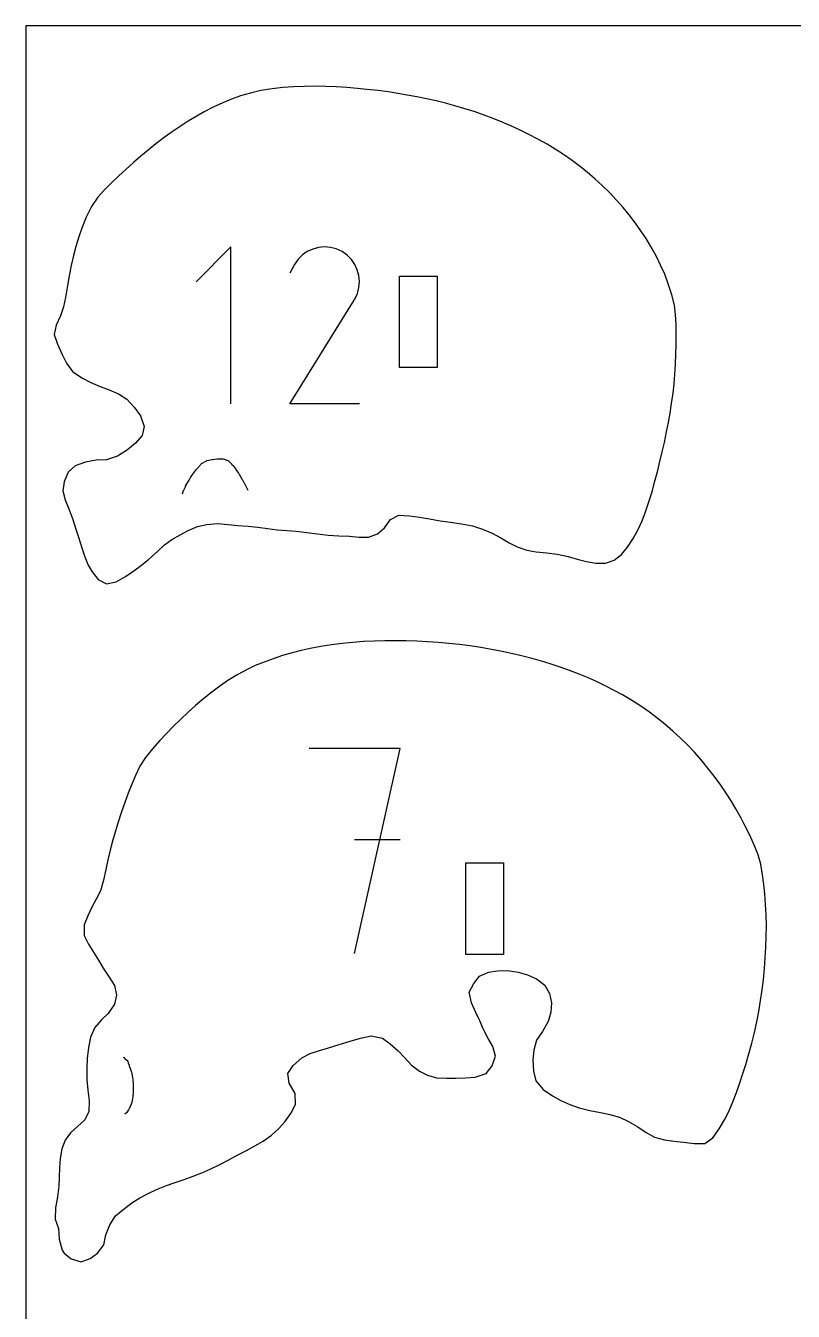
# Model space of a CAD drawing. Extents: x 0 to 300, y 0 to 147.
# Drawn here: x 0 to 42.8, y 75.7 to 147.3 of the extents above; entities that cross this region are included whole.
import ezdxf

# ---------------------------------------------------------------- set-up
doc = ezdxf.new("R2010")
doc.units = 0

msp = doc.modelspace()

# ---------------------------------------------------------------- linework, layer by layer
at = {"layer": 'annotation', "color": 1}
for p, q in [((11.435324, 134.992777), (9.493283, 133.050189)), ((11.435324, 126.257153), (11.435324, 134.992777)), ((15.692034, 134.737379), (15.416483, 134.547366)), ((15.993218, 134.876194), (15.692034, 134.737379)), ((16.312658, 134.961894), (15.993218, 134.876194)), ((16.642978, 134.992564), (16.312658, 134.961894)), ((16.976801, 134.966288), (16.642978, 134.992564)), ((17.306752, 134.881148), (16.976801, 134.966288)), ((17.625452, 134.735229), (17.306752, 134.881148)), ((17.910496, 134.53282), (17.625452, 134.735229)), ((17.625452, 134.735229), (17.625452, 134.735229)), ((14.971786, 134.021412), (14.717047, 133.532752)), ((15.173942, 134.308072), (14.971786, 134.021412)), ((15.416483, 134.547366), (15.173942, 134.308072)), ((18.148823, 134.289931), (17.910496, 134.53282)), ((18.338315, 134.014006), (18.148823, 134.289931)), ((18.476853, 133.712489), (18.338315, 134.014006)), ((18.562316, 133.392823), (18.476853, 133.712489)), ((18.592587, 133.062454), (18.562316, 133.392823)), ((18.479074, 132.399379), (18.565546, 132.728824)), ((18.565546, 132.728824), (18.592587, 133.062454)), ((14.711569, 126.257082), (18.296538, 132.028423)), ((18.296538, 132.028423), (18.300824, 132.033726)), ((18.296538, 132.028423), (18.296538, 132.028423)), ((18.300824, 132.033726), (18.304934, 132.039075)), ((18.304934, 132.039075), (18.308895, 132.044513)), ((18.308895, 132.044513), (18.312734, 132.050087)), ((18.312734, 132.050087), (18.316479, 132.055841)), ((18.316479, 132.055841), (18.320156, 132.06182)), ((18.320156, 132.06182), (18.323792, 132.06807)), ((18.323792, 132.06807), (18.327415, 132.074636)), ((18.327415, 132.074636), (18.331051, 132.081562)), ((18.331051, 132.081562), (18.479074, 132.399379)), ((18.331051, 132.081562), (18.331051, 132.081562)), ((18.591268, 126.257082), (14.711569, 126.257082)), ((9.31082, 122.327898), (9.481939, 122.5615)), ((9.481939, 122.5615), (9.493745, 122.577661)), ((9.493745, 122.577661), (9.502115, 122.586467)), ((9.502115, 122.586467), (9.514364, 122.600478)), ((9.514364, 122.600478), (9.521861, 122.608818)), ((9.521861, 122.608818), (9.54655, 122.637413)), ((9.54655, 122.637413), (9.753504, 122.877357)), ((9.753504, 122.877357), (9.778444, 122.905897)), ((9.778444, 122.905897), (9.784701, 122.912809)), ((9.784701, 122.912809), (9.790873, 122.919701)), ((9.790873, 122.919701), (9.834525, 122.944405)), ((9.834525, 122.944405), (10.044364, 123.06134)), ((10.044364, 123.06134), (10.088006, 123.085704)), ((10.088006, 123.085704), (10.110019, 123.090037)), ((10.110019, 123.090037), (10.363075, 123.14138)), ((10.363075, 123.14138), (10.385107, 123.145732)), ((10.385107, 123.145732), (10.403696, 123.147517)), ((10.403696, 123.147517), (10.663626, 123.175182)), ((10.663626, 123.175182), (10.682218, 123.176994)), ((10.682218, 123.176994), (10.699921, 123.177259)), ((10.699921, 123.177259), (10.961669, 123.183232)), ((10.961669, 123.183232), (10.979342, 123.183518)), ((10.979342, 123.183518), (10.999297, 123.17779)), ((10.999297, 123.17779), (11.256486, 123.089362)), ((11.256486, 123.089362), (11.276417, 123.083957)), ((11.276417, 123.083957), (11.291961, 123.069006)), ((11.291961, 123.069006), (11.445304, 122.920895)), ((11.445304, 122.920895), (11.460799, 122.905948)), ((11.460799, 122.905948), (11.472695, 122.893994)), ((11.472695, 122.893994), (11.561593, 122.806354)), ((11.561593, 122.806354), (11.573537, 122.796432)), ((11.573537, 122.796432), (11.58317, 122.782809)), ((11.58317, 122.782809), (11.697305, 122.622397)), ((11.697305, 122.622397), (11.706951, 122.608781)), ((11.706951, 122.608781), (11.716966, 122.593935)), ((11.716966, 122.593935), (11.856999, 122.392767)), ((8.947704, 121.730757), (9.102092, 122.001312)), ((9.102092, 122.001312), (9.110206, 122.014598)), ((9.110206, 122.014598), (9.118736, 122.029742)), ((9.118736, 122.029742), (9.188113, 122.15296)), ((9.188113, 122.15296), (9.196683, 122.168108)), ((9.196683, 122.168108), (9.207115, 122.182023)), ((9.207115, 122.182023), (9.290664, 122.30069)), ((9.290664, 122.30069), (9.299, 122.311724)), ((9.299, 122.311724), (9.31082, 122.327898)), ((11.856999, 122.392767), (11.870638, 122.374539)), ((11.870638, 122.374539), (11.878693, 122.361588)), ((11.878693, 122.361588), (11.901535, 122.32464)), ((11.901535, 122.32464), (11.909575, 122.311703)), ((11.909575, 122.311703), (11.919973, 122.293275)), ((11.919973, 122.293275), (12.069839, 122.033004)), ((12.069839, 122.033004), (12.080436, 122.014564)), ((12.080436, 122.014564), (12.084771, 122.00638)), ((12.084771, 122.00638), (12.159912, 121.866215)), ((12.159912, 121.866215), (12.16779, 121.852274)), ((12.16779, 121.852274), (12.175178, 121.837472)), ((12.175178, 121.837472), (12.227766, 121.732254)), ((8.729045, 121.238548), (8.800959, 121.412524)), ((8.800959, 121.412524), (8.804723, 121.420397)), ((8.804723, 121.420397), (8.809696, 121.432205)), ((8.809696, 121.432205), (8.894562, 121.631654)), ((8.894562, 121.631654), (8.899584, 121.643487)), ((8.899584, 121.643487), (8.905264, 121.652527)), ((8.905264, 121.652527), (8.936406, 121.711967)), ((8.936406, 121.711967), (8.940014, 121.717502)), ((8.940014, 121.717502), (8.947704, 121.730757)), ((12.227766, 121.732254), (12.235197, 121.717484)), ((12.235197, 121.717484), (12.242472, 121.702662)), ((12.242472, 121.702662), (12.3681, 121.441754)), ((20.868442, 107.042288), (15.785612, 107.042288)), ((18.327386, 95.612192), (20.868442, 107.042288)), ((20.868442, 101.95229), (18.327386, 101.95229)), ((5.439175, 89.833366), (5.460532, 89.821929)), ((5.460532, 89.821929), (5.565075, 89.720511)), ((5.565075, 89.720511), (5.625905, 89.675786)), ((5.625905, 89.675786), (5.625984, 89.675457)), ((5.625984, 89.675457), (5.683306, 89.608722)), ((5.683306, 89.608722), (5.711846, 89.531223)), ((5.711846, 89.531223), (5.757653, 89.390192)), ((5.757653, 89.390192), (5.769145, 89.363901)), ((5.769145, 89.363901), (5.792012, 89.311609)), ((5.792012, 89.311609), (5.838577, 89.174248)), ((5.838577, 89.174248), (5.843539, 89.160332)), ((5.843539, 89.160332), (5.89031, 89.01454)), ((5.89031, 89.01454), (5.910651, 88.922603)), ((5.910651, 88.922603), (5.935484, 88.794117)), ((5.935484, 88.794117), (5.951151, 88.717425)), ((5.951151, 88.717425), (5.965681, 88.601796)), ((5.965681, 88.601796), (5.970165, 88.567175)), ((5.970165, 88.567175), (5.974206, 88.529156)), ((5.974206, 88.529156), (5.987238, 88.420321)), ((5.987238, 88.420321), (5.989028, 88.338682)), ((5.989028, 88.338682), (5.99089, 88.202546)), ((5.99267, 88.123203), (5.989425, 88.04184)), ((5.99089, 88.202546), (5.99267, 88.123203)), ((5.931343, 87.449632), (5.90569, 87.322994)), ((5.949897, 87.528981), (5.931343, 87.449632)), ((5.963551, 87.66396), (5.949897, 87.528981)), ((5.968898, 87.718098), (5.963551, 87.66396)), ((5.969591, 87.726848), (5.968898, 87.718098)), ((5.97959, 87.826085), (5.969591, 87.726848)), ((5.983069, 87.915411), (5.97959, 87.826085)), ((5.989425, 88.04184), (5.983069, 87.915411)), ((5.607007, 86.7487), (5.53143, 86.674439)), ((5.647236, 86.795243), (5.607007, 86.7487)), ((5.725094, 86.905214), (5.647236, 86.795243)), ((5.748082, 86.934774), (5.725094, 86.905214)), ((5.753146, 86.945358), (5.748082, 86.934774)), ((5.757612, 86.955632), (5.753146, 86.945358)), ((5.826577, 87.099046), (5.757612, 86.955632)), ((5.882052, 87.231854), (5.826577, 87.099046)), ((5.90569, 87.322994), (5.882052, 87.231854))]:
    msp.add_line(p, q, dxfattribs=at)
at = {"layer": 'boundary', "color": 5}
for p, q in [((11.964236, 143.406469), (11.471508, 143.234067)), ((12.518166, 143.565683), (11.964236, 143.406469)), ((13.109975, 143.703579), (12.518166, 143.565683)), ((13.74075, 143.806289), (13.109975, 143.703579)), ((14.320149, 143.872822), (13.74075, 143.806289)), ((14.914368, 143.915419), (14.320149, 143.872822)), ((15.508587, 143.937237), (14.914368, 143.915419)), ((16.102806, 143.94208), (15.508587, 143.937237)), ((16.697025, 143.931499), (16.102806, 143.94208)), ((17.291243, 143.907502), (16.697025, 143.931499)), ((17.885462, 143.871318), (17.291243, 143.907502)), ((18.488774, 143.822233), (17.885462, 143.871318)), ((19.001278, 143.773103), (18.488774, 143.822233)), ((19.614268, 143.703579), (19.001278, 143.773103)), ((20.189716, 143.626996), (19.614268, 143.703579)), ((20.732537, 143.544698), (20.189716, 143.626996)), ((21.24663, 143.458466), (20.732537, 143.544698)), ((21.792419, 143.356707), (21.24663, 143.458466)), ((22.328074, 143.246084), (21.792419, 143.356707)), ((10.450601, 142.777604), (9.943816, 142.51514)), ((10.979323, 143.027094), (10.450601, 142.777604)), ((11.471508, 143.234067), (10.979323, 143.027094)), ((22.863701, 143.125838), (22.328074, 143.246084)), ((23.385298, 142.997008), (22.863701, 143.125838)), ((23.904213, 142.857571), (23.385298, 142.997008)), ((24.41931, 142.708492), (23.904213, 142.857571)), ((25.035709, 142.51514), (24.41931, 142.708492)), ((9.055353, 141.996263), (8.602447, 141.705936)), ((9.493775, 142.262357), (9.055353, 141.996263)), ((9.943816, 142.51514), (9.493775, 142.262357)), ((25.537685, 142.34036), (25.035709, 142.51514)), ((26.054435, 142.14723), (25.537685, 142.34036)), ((26.552948, 141.947345), (26.054435, 142.14723)), ((27.023233, 141.746006), (26.552948, 141.947345)), ((8.165304, 141.408035), (7.711119, 141.084478)), ((8.602447, 141.705936), (8.165304, 141.408035)), ((27.553843, 141.502125), (27.023233, 141.746006)), ((28.04186, 141.262185), (27.553843, 141.502125)), ((28.535543, 141.00318), (28.04186, 141.262185)), ((7.251641, 140.732484), (6.819791, 140.39049)), ((7.711119, 141.084478), (7.251641, 140.732484)), ((29.051534, 140.71159), (28.535543, 141.00318)), ((29.506519, 140.435374), (29.051534, 140.71159)), ((29.965088, 140.138265), (29.506519, 140.435374)), ((6.410222, 140.048581), (6.004082, 139.693235)), ((6.819791, 140.39049), (6.410222, 140.048581)), ((30.391473, 139.841156), (29.965088, 140.138265)), ((30.834554, 139.511953), (30.391473, 139.841156)), ((5.570033, 139.3032), (5.189315, 138.949828)), ((6.004082, 139.693235), (5.570033, 139.3032)), ((31.28143, 139.156807), (30.834554, 139.511953)), ((31.705272, 138.794144), (31.28143, 139.156807)), ((4.789043, 138.561944), (4.376671, 138.148425)), ((5.189315, 138.949828), (4.789043, 138.561944)), ((32.128507, 138.40728), (31.705272, 138.794144)), ((32.540926, 138.002677), (32.128507, 138.40728)), ((4.015849, 137.76139), (3.658569, 137.236975)), ((4.376671, 138.148425), (4.015849, 137.76139)), ((32.906227, 137.621643), (32.540926, 138.002677)), ((33.287959, 137.196795), (32.906227, 137.621643)), ((3.658569, 137.236975), (3.36441, 136.642497)), ((33.626685, 136.78425), (33.287959, 137.196795)), ((3.36441, 136.642497), (3.125709, 136.042199)), ((33.983388, 136.309872), (33.626685, 136.78425)), ((34.28067, 135.889433), (33.983388, 136.309872)), ((2.957369, 135.552292), (2.793706, 135.014783)), ((3.125709, 136.042199), (2.957369, 135.552292)), ((34.565348, 135.458426), (34.28067, 135.889433)), ((34.836026, 135.014663), (34.565348, 135.458426)), ((2.793706, 135.014783), (2.65579, 134.510305)), ((35.122837, 134.493186), (34.836026, 135.014663)), ((2.65579, 134.510305), (2.532982, 133.958547)), ((35.378467, 133.975669), (35.122837, 134.493186)), ((35.603937, 133.466693), (35.378467, 133.975669)), ((2.421918, 133.37737), (2.331508, 132.845356)), ((2.532982, 133.958547), (2.421918, 133.37737)), ((35.805759, 132.935017), (35.603937, 133.466693)), ((2.331508, 132.845356), (2.223208, 132.179558)), ((36.001712, 132.331741), (35.805759, 132.935017)), ((2.223208, 132.179558), (2.114068, 131.647097)), ((36.155549, 131.746579), (36.001712, 132.331741)), ((1.931684, 131.161959), (1.698975, 130.630763)), ((2.114068, 131.647097), (1.931684, 131.161959)), ((36.213894, 131.224982), (36.155549, 131.746579)), ((36.237874, 130.673677), (36.213894, 131.224982)), ((1.698975, 130.630763), (1.591579, 130.109166)), ((36.248216, 130.137033), (36.237874, 130.673677)), ((1.591579, 130.109166), (1.768931, 129.577911)), ((36.246117, 129.529019), (36.248216, 130.137033)), ((1.768931, 129.577911), (2.03116, 128.998681)), ((2.03116, 128.998681), (2.265297, 128.515783)), ((36.211774, 128.476458), (36.233625, 128.989713)), ((36.233625, 128.989713), (36.246117, 129.529019)), ((2.265297, 128.515783), (2.608553, 128.05053)), ((36.173939, 127.884156), (36.211774, 128.476458)), ((2.608553, 128.05053), (3.125731, 127.690152)), ((3.125731, 127.690152), (3.635448, 127.432253)), ((36.127682, 127.362559), (36.173939, 127.884156)), ((3.635448, 127.432253), (4.145805, 127.21262)), ((4.145805, 127.21262), (4.657765, 127.030873)), ((4.657765, 127.030873), (5.17067, 126.809065)), ((5.17067, 126.809065), (5.631353, 126.509886)), ((35.991642, 126.27647), (36.068182, 126.840962)), ((36.068182, 126.840962), (36.127682, 127.362559)), ((5.631353, 126.509886), (6.044921, 126.067236)), ((35.903903, 125.7233), (35.991642, 126.27647)), ((6.044921, 126.067236), (6.39241, 125.579903)), ((6.39241, 125.579903), (6.602688, 124.985684)), ((35.812952, 125.210171), (35.903903, 125.7233)), ((6.602688, 124.985684), (6.486416, 124.480489)), ((35.586903, 124.094355), (35.711723, 124.688574)), ((35.711723, 124.688574), (35.812952, 125.210171)), ((6.114132, 124.054226), (5.663892, 123.691503)), ((6.486416, 124.480489), (6.114132, 124.054226)), ((35.46982, 123.572759), (35.586903, 124.094355)), ((5.110843, 123.338476), (4.502904, 123.127207)), ((5.663892, 123.691503), (5.110843, 123.338476)), ((35.342298, 123.032853), (35.46982, 123.572759)), ((2.760183, 122.786833), (2.363148, 122.441439)), ((3.3271, 123.004395), (2.760183, 122.786833)), ((3.921319, 123.107269), (3.3271, 123.004395)), ((4.502904, 123.127207), (3.921319, 123.107269)), ((35.045188, 121.875579), (35.217972, 122.536373)), ((35.217972, 122.536373), (35.342298, 123.032853)), ((2.148793, 121.907757), (2.073923, 121.400925)), ((2.363148, 122.441439), (2.148793, 121.907757)), ((34.898201, 121.353278), (35.045188, 121.875579)), ((2.073923, 121.400925), (2.200657, 120.898774)), ((34.726517, 120.79221), (34.898201, 121.353278)), ((2.200657, 120.898774), (2.397684, 120.396451)), ((2.397684, 120.396451), (2.617287, 119.804615)), ((34.53781, 120.231932), (34.726517, 120.79221)), ((2.617287, 119.804615), (2.796802, 119.267983)), ((19.98937, 119.340605), (20.326087, 119.798411)), ((20.326087, 119.798411), (20.783935, 120.037601)), ((20.783935, 120.037601), (21.378154, 120.009899)), ((21.378154, 120.009899), (21.936541, 119.934823)), ((21.936541, 119.934823), (22.493969, 119.835393)), ((22.493969, 119.835393), (23.088188, 119.735617)), ((23.088188, 119.735617), (23.666653, 119.654669)), ((23.666653, 119.654669), (24.276626, 119.569988)), ((34.10684, 119.203212), (34.346301, 119.735994)), ((34.346301, 119.735994), (34.53781, 120.231932)), ((2.796802, 119.267983), (2.957369, 118.767615)), ((8.147266, 118.688536), (8.602447, 118.954445)), ((8.602447, 118.954445), (9.056298, 119.182703)), ((9.056298, 119.182703), (9.579856, 119.411038)), ((9.579856, 119.411038), (10.087995, 119.519234)), ((10.087995, 119.519234), (10.682214, 119.583321)), ((10.682214, 119.583321), (11.276432, 119.530191)), ((11.276432, 119.530191), (11.810733, 119.475463)), ((11.810733, 119.475463), (12.392249, 119.438187)), ((12.392249, 119.438187), (12.936142, 119.377696)), ((12.936142, 119.377696), (13.464253, 119.299453)), ((13.464253, 119.299453), (14.02304, 119.233923)), ((14.02304, 119.233923), (14.544636, 119.19834)), ((14.544636, 119.19834), (15.066233, 119.148794)), ((15.066233, 119.148794), (15.660452, 119.084588)), ((15.660452, 119.084588), (16.257831, 119.012975)), ((16.257831, 119.012975), (16.84889, 118.935114)), ((16.84889, 118.935114), (17.443109, 118.897492)), ((19.099396, 118.819623), (19.595497, 119.01238)), ((19.595497, 119.01238), (19.98937, 119.340605)), ((24.276626, 119.569988), (24.894379, 119.445809)), ((24.894379, 119.445809), (25.455409, 119.268706)), ((25.455409, 119.268706), (25.996019, 119.043495)), ((25.996019, 119.043495), (26.476904, 118.776145)), ((33.856751, 118.743417), (34.10684, 119.203212)), ((2.957369, 118.767615), (3.129009, 118.224789)), ((3.129009, 118.224789), (3.291815, 117.731949)), ((7.341811, 118.022813), (7.728688, 118.383078)), ((7.728688, 118.383078), (8.147266, 118.688536)), ((17.443109, 118.897492), (18.04553, 118.868128)), ((18.04553, 118.868128), (18.566505, 118.812845)), ((18.566505, 118.812845), (19.099396, 118.819623)), ((26.476904, 118.776145), (26.932018, 118.508088)), ((26.932018, 118.508088), (27.393115, 118.280192)), ((27.393115, 118.280192), (27.914561, 118.095097)), ((33.199266, 117.855058), (33.530769, 118.258999)), ((33.530769, 118.258999), (33.856751, 118.743417)), ((3.291815, 117.731949), (3.482158, 117.260839)), ((6.445374, 117.260839), (6.861946, 117.600006)), ((6.861946, 117.600006), (7.341811, 118.022813)), ((27.914561, 118.095097), (28.436159, 118.009075)), ((28.436159, 118.009075), (29.030377, 117.949503)), ((29.030377, 117.949503), (29.605336, 117.87805)), ((29.605336, 117.87805), (30.218815, 117.74428)), ((30.218815, 117.74428), (30.732567, 117.594695)), ((30.732567, 117.594695), (31.255387, 117.455563)), ((32.298581, 117.361672), (32.794351, 117.542407)), ((32.794351, 117.542407), (33.199266, 117.855058)), ((3.482158, 117.260839), (3.697125, 116.888052)), ((3.697125, 116.888052), (4.038668, 116.467979)), ((5.56386, 116.625656), (6.024684, 116.941309)), ((6.024684, 116.941309), (6.445374, 117.260839)), ((31.255387, 117.455563), (31.776984, 117.366496)), ((31.776984, 117.366496), (32.298581, 117.361672)), ((4.038668, 116.467979), (4.496079, 116.223918)), ((4.496079, 116.223918), (5.037134, 116.331428)), ((5.037134, 116.331428), (5.56386, 116.625656)), ((15.349312, 112.502315), (14.845271, 112.374536)), ((15.859365, 112.614298), (15.349312, 112.502315)), ((16.453584, 112.724218), (15.859365, 112.614298)), ((17.047803, 112.815921), (16.453584, 112.724218)), ((17.642022, 112.890973), (17.047803, 112.815921)), ((18.236241, 112.950924), (17.642022, 112.890973)), ((18.83046, 112.996197), (18.236241, 112.950924)), ((19.424679, 113.026699), (18.83046, 112.996197)), ((20.018898, 113.044056), (19.424679, 113.026699)), ((20.613117, 113.048918), (20.018898, 113.044056)), ((21.207336, 113.042756), (20.613117, 113.048918)), ((21.801554, 113.024786), (21.207336, 113.042756)), ((22.395773, 112.994593), (21.801554, 113.024786)), ((22.989992, 112.952213), (22.395773, 112.994593)), ((23.584211, 112.899101), (22.989992, 112.952213)), ((24.17843, 112.83491), (23.584211, 112.899101)), ((24.772649, 112.758311), (24.17843, 112.83491)), ((25.366868, 112.669111), (24.772649, 112.758311)), ((25.961087, 112.568233), (25.366868, 112.669111)), ((26.555305, 112.454439), (25.961087, 112.568233)), ((13.284384, 111.862284), (12.793062, 111.65919)), ((13.7796, 112.044955), (13.284384, 111.862284)), ((14.312539, 112.22004), (13.7796, 112.044955)), ((14.845271, 112.374536), (14.312539, 112.22004)), ((27.149524, 112.324574), (26.555305, 112.454439)), ((27.709165, 112.189066), (27.149524, 112.324574)), ((28.215196, 112.055415), (27.709165, 112.189066)), ((28.733083, 111.908577), (28.215196, 112.055415)), ((29.22929, 111.7575), (28.733083, 111.908577)), ((29.775906, 111.577543), (29.22929, 111.7575)), ((11.8226, 111.17155), (11.269913, 110.827795)), ((12.294052, 111.425148), (11.8226, 111.17155)), ((12.793062, 111.65919), (12.294052, 111.425148)), ((30.294962, 111.393526), (29.775906, 111.577543)), ((30.837604, 111.185187), (30.294962, 111.393526)), ((31.309057, 110.990079), (30.837604, 111.185187)), ((10.808505, 110.51271), (10.365398, 110.184003)), ((11.269913, 110.827795), (10.808505, 110.51271)), ((31.807812, 110.767546), (31.309057, 110.990079)), ((32.326595, 110.520214), (31.807812, 110.767546)), ((32.794604, 110.280261), (32.326595, 110.520214)), ((9.917176, 109.828558), (9.452365, 109.43103)), ((10.365398, 110.184003), (9.917176, 109.828558)), ((33.253719, 110.024492), (32.794604, 110.280261)), ((33.808699, 109.694918), (33.253719, 110.024492)), ((34.280151, 109.39317), (33.808699, 109.694918)), ((9.025849, 109.046841), (8.640385, 108.680114)), ((9.452365, 109.43103), (9.025849, 109.046841)), ((34.751604, 109.063196), (34.280151, 109.39317)), ((35.171479, 108.749319), (34.751604, 109.063196)), ((8.218139, 108.263861), (7.83741, 107.876673)), ((8.640385, 108.680114), (8.218139, 108.263861)), ((35.606429, 108.40196), (35.171479, 108.749319)), ((36.062808, 108.013321), (35.606429, 108.40196)), ((7.469666, 107.485447), (7.069112, 107.031881)), ((7.83741, 107.876673), (7.469666, 107.485447)), ((36.484666, 107.622939), (36.062808, 108.013321)), ((36.851764, 107.262409), (36.484666, 107.622939)), ((7.069112, 107.031881), (6.670543, 106.543987)), ((37.258328, 106.841096), (36.851764, 107.262409)), ((37.638399, 106.410377), (37.258328, 106.841096)), ((6.351863, 106.056974), (6.111736, 105.539594)), ((6.670543, 106.543987), (6.351863, 106.056974)), ((38.01683, 105.949767), (37.638399, 106.410377)), ((6.111736, 105.539594), (5.910418, 105.05844)), ((38.359088, 105.509099), (38.01683, 105.949767)), ((38.736793, 104.993781), (38.359088, 105.509099)), ((5.910418, 105.05844), (5.708527, 104.547895)), ((39.033902, 104.557168), (38.736793, 104.993781)), ((5.514591, 104.030544), (5.310028, 103.450126)), ((5.708527, 104.547895), (5.514591, 104.030544)), ((39.30962, 104.12522), (39.033902, 104.557168)), ((39.573049, 103.687334), (39.30962, 104.12522)), ((5.310028, 103.450126), (5.124842, 102.880593)), ((39.875115, 103.151198), (39.573049, 103.687334)), ((5.124842, 102.880593), (4.97553, 102.384454)), ((40.115446, 102.681564), (39.875115, 103.151198)), ((40.340221, 102.210112), (40.115446, 102.681564)), ((4.833121, 101.870365), (4.705519, 101.37036)), ((4.97553, 102.384454), (4.833121, 101.870365)), ((40.60427, 101.624859), (40.340221, 102.210112)), ((4.705519, 101.37036), (4.583769, 100.842907)), ((40.816558, 101.109297), (40.60427, 101.624859)), ((40.969358, 100.601798), (40.816558, 101.109297)), ((4.470594, 100.304688), (4.341232, 99.71047)), ((4.583769, 100.842907), (4.470594, 100.304688)), ((41.05221, 100.007579), (40.969358, 100.601798)), ((4.341232, 99.71047), (4.162911, 99.116251)), ((41.119884, 99.464491), (41.05221, 100.007579)), ((4.162911, 99.116251), (3.923447, 98.650915)), ((41.176349, 98.941907), (41.119884, 99.464491)), ((41.226987, 98.347689), (41.176349, 98.941907)), ((3.690893, 98.197918), (3.460232, 97.723593)), ((3.923447, 98.650915), (3.690893, 98.197918)), ((41.259537, 97.75347), (41.226987, 98.347689)), ((3.460232, 97.723593), (3.255575, 97.210828)), ((41.270729, 97.159251), (41.259537, 97.75347)), ((3.255575, 97.210828), (3.256979, 96.616609)), ((41.262974, 96.565032), (41.270729, 97.159251)), ((3.256979, 96.616609), (3.498096, 96.145156)), ((3.498096, 96.145156), (3.775015, 95.700204)), ((41.241466, 95.970813), (41.262974, 96.565032)), ((3.775015, 95.700204), (4.048908, 95.253828)), ((41.163589, 94.782375), (41.207913, 95.376594)), ((41.207913, 95.376594), (41.241466, 95.970813)), ((4.048908, 95.253828), (4.323202, 94.800741)), ((4.323202, 94.800741), (4.613477, 94.3625)), ((25.277068, 94.3625), (25.786743, 94.572958)), ((25.786743, 94.572958), (26.296117, 94.654539)), ((26.296117, 94.654539), (26.852415, 94.666403)), ((26.852415, 94.666403), (27.446634, 94.569231)), ((27.446634, 94.569231), (27.954635, 94.422988)), ((41.105023, 94.157999), (41.163589, 94.782375)), ((4.613477, 94.3625), (4.945463, 93.838222)), ((24.714028, 93.471171), (24.961444, 93.952767)), ((24.961444, 93.952767), (25.277068, 94.3625)), ((27.954635, 94.422988), (28.46283, 94.201703)), ((28.46283, 94.201703), (28.932181, 93.856373)), ((28.932181, 93.856373), (29.188084, 93.385723)), ((41.038484, 93.593937), (41.105023, 94.157999)), ((4.945463, 93.838222), (5.049996, 93.295873)), ((5.049996, 93.295873), (4.950376, 92.795901)), ((24.845329, 92.876952), (24.714028, 93.471171)), ((29.188084, 93.385723), (29.294367, 92.876952)), ((40.952301, 92.999719), (41.038484, 93.593937)), ((4.950376, 92.795901), (4.59823, 92.282733)), ((25.089885, 92.330745), (24.845329, 92.876952)), ((29.294367, 92.876952), (29.263358, 92.354171)), ((40.847572, 92.37775), (40.952301, 92.999719)), ((4.215917, 91.917402), (3.855083, 91.502974)), ((4.59823, 92.282733), (4.215917, 91.917402)), ((25.296605, 91.865229), (25.089885, 92.330745)), ((25.514316, 91.391405), (25.296605, 91.865229)), ((29.11952, 91.830616), (28.800112, 91.280245)), ((29.263358, 92.354171), (29.11952, 91.830616)), ((40.60299, 91.217062), (40.737404, 91.811281)), ((40.737404, 91.811281), (40.847572, 92.37775)), ((3.855083, 91.502974), (3.610003, 90.963242)), ((18.656117, 90.909388), (19.250336, 91.02357)), ((19.250336, 91.02357), (19.878617, 90.898798)), ((25.76368, 90.889465), (25.514316, 91.391405)), ((28.800112, 91.280245), (28.464631, 90.797186)), ((40.454752, 90.622843), (40.60299, 91.217062)), ((3.494276, 90.377311), (3.42302, 89.759049)), ((3.610003, 90.963242), (3.494276, 90.377311)), ((16.367839, 90.219014), (16.87346, 90.358932)), ((16.87346, 90.358932), (17.47333, 90.548598)), ((17.47333, 90.548598), (18.079992, 90.740861)), ((18.079992, 90.740861), (18.656117, 90.909388)), ((19.878617, 90.898798), (20.316007, 90.589312)), ((20.316007, 90.589312), (20.748132, 90.202967)), ((26.027845, 90.433318), (25.76368, 90.889465)), ((26.179686, 89.905858), (26.027845, 90.433318)), ((28.464631, 90.797186), (28.31104, 90.23571)), ((40.293839, 90.028624), (40.454752, 90.622843)), ((3.42302, 89.759049), (3.40046, 89.2194)), ((14.897618, 89.379364), (15.38861, 89.803848)), ((15.38861, 89.803848), (15.859365, 90.053086)), ((15.859365, 90.053086), (16.367839, 90.219014)), ((20.748132, 90.202967), (21.105465, 89.818884)), ((21.105465, 89.818884), (21.504445, 89.388326)), ((25.999463, 89.350015), (26.179686, 89.905858)), ((28.31104, 90.23571), (28.260737, 89.685973)), ((28.260737, 89.685973), (28.299812, 89.052679)), ((40.121451, 89.434406), (40.293839, 90.028624)), ((3.40046, 89.2194), (3.408045, 88.594654)), ((14.606207, 88.929473), (14.897618, 89.379364)), ((14.670928, 88.387469), (14.606207, 88.929473)), ((21.504445, 89.388326), (21.937335, 89.066828)), ((21.937335, 89.066828), (22.395773, 88.83493)), ((22.395773, 88.83493), (22.886171, 88.692304)), ((25.045119, 88.731104), (25.663977, 88.931884)), ((25.663977, 88.931884), (25.999463, 89.350015)), ((28.299812, 89.052679), (28.416124, 88.519793)), ((39.799644, 88.42031), (39.96608, 88.930577)), ((39.96608, 88.930577), (40.121451, 89.434406)), ((3.408045, 88.594654), (3.457278, 88.000435)), ((15.023193, 87.826092), (14.670928, 88.387469)), ((22.886171, 88.692304), (23.441002, 88.666658)), ((23.441002, 88.666658), (23.970563, 88.678189)), ((23.970563, 88.678189), (24.53151, 88.685302)), ((24.53151, 88.685302), (25.045119, 88.731104)), ((28.416124, 88.519793), (28.825424, 88.030919)), ((39.607327, 87.871629), (39.799644, 88.42031)), ((3.457278, 88.000435), (3.535753, 87.406216)), ((3.535753, 87.406216), (3.517669, 86.811997)), ((15.023675, 87.231873), (15.023193, 87.826092)), ((28.825424, 88.030919), (29.352497, 87.694585)), ((29.352497, 87.694585), (29.82351, 87.4326)), ((29.82351, 87.4326), (30.324879, 87.203482)), ((39.409772, 87.354639), (39.607327, 87.871629)), ((3.517669, 86.811997), (3.297542, 86.340544)), ((14.437878, 86.230598), (14.802161, 86.76042)), ((14.802161, 86.76042), (15.023675, 87.231873)), ((30.324879, 87.203482), (30.837604, 87.024454)), ((30.837604, 87.024454), (31.431822, 86.873426)), ((31.431822, 86.873426), (32.026042, 86.758393)), ((32.026042, 86.758393), (32.542249, 86.651657)), ((38.942131, 86.340544), (39.177988, 86.811997)), ((39.177988, 86.811997), (39.409772, 87.354639)), ((2.884056, 85.983857), (2.48944, 85.628996)), ((3.297542, 86.340544), (2.884056, 85.983857)), ((14.076708, 85.844816), (14.437878, 86.230598)), ((32.542249, 86.651657), (33.091713, 86.489016)), ((33.091713, 86.489016), (33.579081, 86.261696)), ((33.579081, 86.261696), (34.105807, 85.953809)), ((38.645116, 85.84786), (38.942131, 86.340544)), ((2.48944, 85.628996), (2.192331, 85.214256)), ((13.231394, 85.152107), (13.693249, 85.502145)), ((13.693249, 85.502145), (14.076708, 85.844816)), ((34.105807, 85.953809), (34.577261, 85.641227)), ((34.577261, 85.641227), (35.039209, 85.382357)), ((35.039209, 85.382357), (35.591356, 85.232521)), ((37.845465, 85.03833), (38.282241, 85.351367)), ((38.282241, 85.351367), (38.645116, 85.84786)), ((2.011595, 84.732232), (1.920106, 84.196774)), ((2.192331, 85.214256), (2.011595, 84.732232)), ((11.8226, 84.400639), (12.294052, 84.649589)), ((12.294052, 84.649589), (12.77157, 84.894557)), ((12.77157, 84.894557), (13.231394, 85.152107)), ((35.591356, 85.232521), (36.108196, 85.161517)), ((36.108196, 85.161517), (36.657026, 85.097485)), ((36.657026, 85.097485), (37.251246, 85.036354)), ((37.251246, 85.036354), (37.845465, 85.03833)), ((1.920106, 84.196774), (1.881866, 83.666559)), ((10.309418, 83.625847), (10.808505, 83.866013)), ((10.808505, 83.866013), (11.278848, 84.107883)), ((11.278848, 84.107883), (11.8226, 84.400639)), ((1.868729, 83.155434), (1.840788, 82.644862)), ((1.881866, 83.666559), (1.868729, 83.155434)), ((8.830689, 83.025704), (9.322958, 83.203087)), ((9.322958, 83.203087), (9.807278, 83.399924)), ((9.807278, 83.399924), (10.309418, 83.625847)), ((1.840788, 82.644862), (1.766787, 82.058247)), ((6.81856, 82.246626), (7.281223, 82.464879)), ((7.281223, 82.464879), (7.83741, 82.685837)), ((7.83741, 82.685837), (8.327321, 82.856224)), ((8.327321, 82.856224), (8.830689, 83.025704)), ((1.766787, 82.058247), (1.664786, 81.438424)), ((5.411987, 81.3295), (5.919775, 81.718653)), ((5.919775, 81.718653), (6.351863, 82.000305)), ((6.351863, 82.000305), (6.81856, 82.246626)), ((1.664786, 81.438424), (1.639866, 80.8088)), ((4.686728, 80.500268), (5.006451, 80.992575)), ((5.006451, 80.992575), (5.411987, 81.3295)), ((1.639866, 80.8088), (1.825722, 80.291095)), ((1.825722, 80.291095), (1.862734, 79.691819)), ((4.471962, 79.937501), (4.686728, 80.500268)), ((1.862734, 79.691819), (2.035648, 79.0892)), ((4.347877, 79.388616), (4.471962, 79.937501)), ((2.035648, 79.0892), (2.13727, 78.912808)), ((2.13727, 78.912808), (2.539805, 78.599297)), ((3.583022, 78.615699), (4.002826, 78.912808)), ((4.002826, 78.912808), (4.347877, 79.388616)), ((2.539805, 78.599297), (3.083661, 78.443359)), ((3.083661, 78.443359), (3.583022, 78.615699))]:
    msp.add_line(p, q, dxfattribs=at)
at = {"layer": 'frame', "color": 5}
for p, q in [((299.72, 147.32), (0, 147.32)), ((0, 147.32), (0, 0))]:
    msp.add_line(p, q, dxfattribs=at)
at = {"layer": 'hole', "color": 5}
for p, q in [((20.828089, 128.267202), (20.828089, 133.369202)), ((20.828089, 133.369202), (22.930089, 133.369202)), ((22.930089, 133.369202), (22.930089, 128.267202)), ((22.930089, 128.267202), (20.828089, 128.267202)), ((24.519694, 95.564252), (24.519694, 100.666252)), ((24.519694, 100.666252), (26.621694, 100.666252)), ((26.621694, 100.666252), (26.621694, 95.564252)), ((26.621694, 95.564252), (24.519694, 95.564252))]:
    msp.add_line(p, q, dxfattribs=at)

doc.saveas('drawing.dxf')
